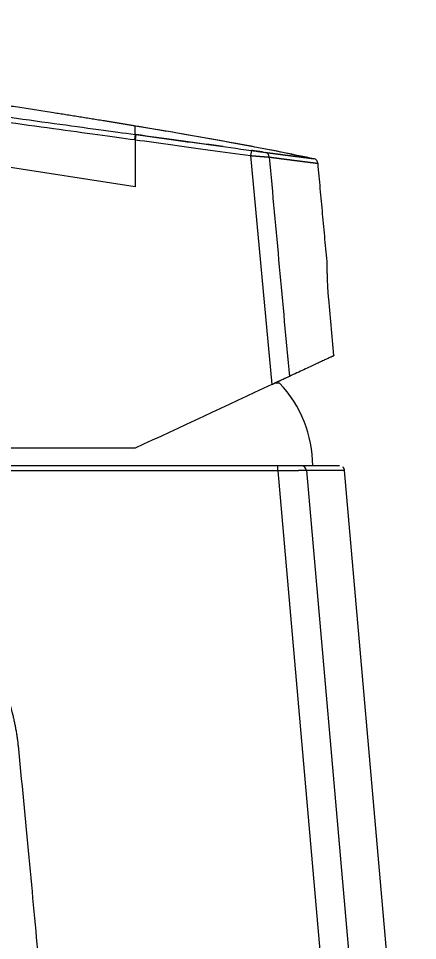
# Model space of a CAD drawing. Header units: millimetres. Extents: x 12315 to 13156, y -3112 to -2518.
# Drawn here: x 12892.3 to 12930.9, y -2818.1 to -2728.7 of the extents above; entities that cross this region are included whole.
import ezdxf

# ---------------------------------------------------------------- set-up
doc = ezdxf.new("R2010")
doc.units = ezdxf.units.MM
doc.layers.add('DIM_', color=5, linetype='Continuous', lineweight=9)
doc.styles.get("Standard").update_dxf_attribs({"font": 'arial.ttf'})
doc.dimstyles.new('사본(2) STANDARD', dxfattribs={"dimscale": 0, "dimtxt": 4, "dimasz": 4, "dimexe": 1.25, "dimexo": 0.625, "dimgap": 1.5, "dimtad": 3, "dimtih": 1, "dimtoh": 1, "dimdec": 1, "dimzin": 9, "dimdsep": 46, "dimtxsty": 'Standard', "dimcen": 2.5, "dimclrd": 5, "dimclre": 5, "dimclrt": 5, "dimadec": 0, "dimazin": 0, "dimtfac": 1, "dimtdec": 1, "dimtmove": 0, "dimatfit": 3, "dimfxl": 1.25, "dimtfill": 1, "dimtolj": 1, "dimtzin": 0, "dimarcsym": 0})

# ---------------------------------------------------------------- blocks, each defined once
blk = doc.blocks.new('*D9')
at = {"layer": 'Defpoints', "color": 0, "transparency": 16777216}
for p in [(12781.681, -2790.268), (12914.069, -2861.378), (12914.069, -2871.247)]:
    blk.add_point(p, dxfattribs=at)
at = {"layer": 'DIM_', "color": 5, "lineweight": -2, "transparency": 16777216}
for p, q in [((12781.681, -2790.893), (12781.681, -2872.497)), ((12914.069, -2862.003), (12914.069, -2872.497)), ((12785.681, -2871.247), (12839.823, -2871.247)), ((12910.069, -2871.247), (12855.928, -2871.247))]:
    blk.add_line(p, q, dxfattribs=at)
at = {"layer": 'DIM_', "color": 5, "transparency": 16777216}
for points in [[(12785.681, -2870.58), (12785.681, -2871.913), (12781.681, -2871.247)], [(12910.069, -2870.58), (12910.069, -2871.913), (12914.069, -2871.247)]]:
    blk.add_solid(points, dxfattribs=at)
at = {"layer": 'DIM_', "color": 5, "transparency": 16777216, "insert": (12847.875, -2871.247), "char_height": 4, "attachment_point": 5, "bg_fill": 3, "box_fill_scale": 1.1, "bg_fill_color": 256, "bg_fill_true_color": 13158600, "bg_fill_transparency": 0}
blk.add_mtext('\\A1;132.4', dxfattribs=at)
blk = doc.blocks.new('*D11')
at = {"layer": 'Defpoints', "color": 0, "transparency": 16777216}
for p in [(12784.028, -2776.959), (12914.069, -2820.022), (12821.802, -2828.851), (12762.855, -2897.035), (12914.069, -2902.735)]:
    blk.add_point(p, dxfattribs=at)
at = {"layer": 'DIM_', "color": 5, "lineweight": -2, "transparency": 16777216}
for start, end in [(260.288367, 264.621022), (265.378759, 269.711633)]:
    blk.add_arc((12914.069, -2039.462), 794.763, start, end, dxfattribs=at)
at = {"layer": 'DIM_', "color": 5, "transparency": 16777216}
for points in [[(12779.886, -2823.492), (12780.115, -2822.178), (12776.06, -2822.15)], [(12910.07, -2833.548), (12910.067, -2834.881), (12914.069, -2834.225)]]:
    blk.add_solid(points, dxfattribs=at)
at = {"layer": 'DIM_', "color": 5, "transparency": 16777216, "insert": (12844.801, -2831.2), "char_height": 4, "attachment_point": 5, "bg_fill": 3, "box_fill_scale": 1.1, "bg_fill_color": 256, "bg_fill_true_color": 13158600, "bg_fill_transparency": 0}
blk.add_mtext('\\A1;10°', dxfattribs=at)

msp = doc.modelspace()

# ---------------------------------------------------------------- linework, layer by layer
at = {"linetype": 'Continuous', "lineweight": 18}
for p, q in [((12903.57, -2739.908), (12903.502, -2740.403)), ((12903.638, -2739.917), (12903.57, -2740.412)), ((12903.57, -2740.412), (12903.57, -2744.971)), ((12903.57, -2744.971), (12885.994, -2742.25)), ((12922.833, -2761.352), (12922.327, -2755.835)), ((12917.57, -2764.035), (12917.095, -2764.035)), ((12903.57, -2770.335), (12889.773, -2770.335)), ((12917.402, -2772.035), (12772.14, -2772.035)), ((12930.925, -2853.249), (12923.86, -2772.491))]:
    msp.add_line(p, q, dxfattribs=at)
at = {"linetype": 'Continuous', "lineweight": 13}
for p, q in [((12914.832, -2741.457), (12914.764, -2741.952)), ((12914.764, -2741.952), (12916.801, -2764.165)), ((12917.402, -2772.535), (12772.14, -2772.535)), ((12917.402, -2772.535), (12917.402, -2772.035)), ((12917.402, -2772.535), (12927.857, -2892.035)), ((12920.167, -2772.495), (12930.625, -2892.035))]:
    msp.add_line(p, q, dxfattribs=at)
at = {"linetype": 'Continuous', "lineweight": 18}
msp.add_arc((12909.17, -2772.035), 11.6, 0, 43.60282, dxfattribs=at)
at = {"linetype": 'Continuous', "lineweight": 13}
for centre, major_axis, ratio, start_param, end_param in [((12916.117, -2742.137), (0.066, 0.496), 0.882742, 4.910032, 6.272412), ((12919.709, -2772.535), (0, -0.5), 0.918677, 1.650998, 3.141593)]:
    msp.add_ellipse(centre, major_axis=major_axis, ratio=ratio, start_param=start_param, end_param=end_param, dxfattribs=at)
at = {"linetype": 'Continuous', "lineweight": 18}
for points, degree, knots in [([(12830.767, -2728.654), (12831.027, -2728.685), (12831.549, -2728.747), (12832.41, -2728.85), (12833.685, -2729.004), (12835.789, -2729.262), (12839.349, -2729.708), (12843.739, -2730.275), (12848.82, -2730.954), (12855.407, -2731.859), (12862.911, -2732.918), (12870.252, -2733.975), (12880.04, -2735.4), (12888.593, -2736.672), (12895.314, -2737.709), (12900.305, -2738.51), (12903.57, -2739.052)], 5, [0, 0, 0, 0, 0, 0, 0.023334, 0.046668, 0.07646, 0.106252, 0.165835, 0.285001, 0.344584, 0.404168, 0.523334, 0.642501, 0.761667, 1, 1, 1, 1, 1, 1]), ([(12920.891, -2742.265), (12918.988, -2741.867), (12915.139, -2741.097), (12909.36, -2740.064), (12905.49, -2739.404), (12903.57, -2739.089)], 3, [0, 0, 0, 0, 0.331195, 0.668608, 1, 1, 1, 1]), ([(12912.086, -2741.078), (12911.788, -2741.037), (12910.283, -2740.83), (12907.625, -2740.466), (12904.992, -2740.104), (12903.638, -2739.917)], 3, [0, 0, 0, 0, 0.109664, 0.554832, 1, 1, 1, 1]), ([(12915.901, -2741.603), (12915.864, -2741.598), (12915.751, -2741.583), (12915.54, -2741.554), (12915.228, -2741.511), (12914.972, -2741.476), (12914.832, -2741.457)], 3, [0, 0, 0, 0, 0.142819, 0.428546, 0.714273, 1, 1, 1, 1]), ([(12921.269, -2742.749), (12921.269, -2742.691), (12921.252, -2742.58), (12921.168, -2742.425), (12921.035, -2742.309), (12920.93, -2742.267), (12920.874, -2742.255)], 3, [0, 0, 0, 0, 0.242271, 0.499653, 0.757224, 1, 1, 1, 1]), ([(12921.267, -2742.698), (12921.267, -2742.698), (12921.27, -2742.698), (12921.273, -2742.699), (12921.278, -2742.699), (12921.281, -2742.7), (12921.284, -2742.7), (12921.285, -2742.7), (12921.286, -2742.7), (12921.286, -2742.7)], 3, [0, 0, 0, 0, 0.009642, 0.180788, 0.349501, 0.515778, 0.679621, 0.841028, 1, 1, 1, 1]), ([(12922.327, -2755.835), (12922.317, -2755.724), (12922.307, -2755.615), (12922.29, -2755.398), (12922.273, -2755.183), (12922.258, -2754.97), (12922.25, -2754.839), (12922.248, -2754.813), (12922.245, -2754.76), (12922.244, -2754.734), (12922.239, -2754.656), (12922.236, -2754.605), (12922.228, -2754.453), (12922.218, -2754.255), (12922.21, -2754.068), (12922.205, -2753.931), (12922.203, -2753.864), (12922.201, -2753.798), (12922.199, -2753.754), (12922.198, -2753.733), (12922.195, -2753.626), (12922.191, -2753.463), (12922.187, -2753.243), (12922.185, -2753.112), (12922.184, -2753.02), (12922.184, -2752.991), (12922.183, -2752.934), (12922.183, -2752.907), (12922.183, -2752.829), (12922.182, -2752.736), (12922.182, -2752.662), (12922.182, -2752.614), (12922.183, -2752.599), (12922.183, -2752.572), (12922.183, -2752.56), (12922.183, -2752.528), (12922.183, -2752.496), (12922.183, -2752.485), (12922.183, -2752.485), (12922.183, -2752.485), (12922.183, -2752.485)], 3, [0, 0, 0, 0, 0.062453, 0.062453, 0.124907, 0.18736, 0.18736, 0.202973, 0.202973, 0.218586, 0.218586, 0.249813, 0.249813, 0.312266, 0.37472, 0.37472, 0.405946, 0.42156, 0.42156, 0.437173, 0.437173, 0.499626, 0.56208, 0.624533, 0.624533, 0.655759, 0.655759, 0.686986, 0.686986, 0.749439, 0.811893, 0.811893, 0.843119, 0.843119, 0.874346, 0.874346, 0.936799, 0.999253, 0.999253, 1, 1, 1, 1]), ([(12918.51, -2763.368), (12918.468, -2763.387), (12918.421, -2763.409), (12918.318, -2763.458), (12918.262, -2763.484), (12918.186, -2763.519), (12918.17, -2763.527), (12918.138, -2763.541), (12918.122, -2763.549), (12918.073, -2763.572), (12918.04, -2763.587), (12917.937, -2763.635), (12917.865, -2763.669), (12917.753, -2763.721), (12917.715, -2763.739), (12917.656, -2763.766), (12917.637, -2763.775), (12917.597, -2763.794), (12917.577, -2763.803), (12917.477, -2763.85), (12917.395, -2763.888), (12917.229, -2763.965), (12917.145, -2764.004), (12917.038, -2764.054), (12917.017, -2764.064), (12916.974, -2764.084), (12916.952, -2764.094), (12916.887, -2764.125), (12916.844, -2764.145), (12916.801, -2764.165)], 3, [0, 0, 0, 0, 0.125, 0.125, 0.25, 0.25, 0.28125, 0.28125, 0.3125, 0.3125, 0.375, 0.375, 0.5, 0.5, 0.5625, 0.5625, 0.59375, 0.59375, 0.625, 0.625, 0.75, 0.75, 0.875, 0.875, 0.90625, 0.90625, 0.9375, 0.9375, 1, 1, 1, 1]), ([(12917.442, -2763.866), (12917.426, -2763.873), (12917.409, -2763.882), (12917.37, -2763.9), (12917.349, -2763.91), (12917.314, -2763.926), (12917.302, -2763.931), (12917.278, -2763.943), (12917.265, -2763.948), (12917.227, -2763.966), (12917.2, -2763.979), (12917.158, -2763.999), (12917.144, -2764.005), (12917.114, -2764.019), (12917.099, -2764.026), (12917.083, -2764.033), (12917.082, -2764.034), (12917.081, -2764.034)], 3, [0, 0, 0, 0, 0.198689, 0.198689, 0.397377, 0.397377, 0.496722, 0.496722, 0.596066, 0.596066, 0.794755, 0.794755, 0.894099, 0.894099, 0.993443, 0.993443, 1, 1, 1, 1]), ([(12923.362, -2772.035), (12923.362, -2772.035), (12923.341, -2772.035), (12923.177, -2772.035), (12922.758, -2772.035), (12922.11, -2772.035), (12921.166, -2772.035), (12920.249, -2772.035), (12919.709, -2772.035)], 3, [0, 0, 0, 0, 0.073054, 0.258443, 0.443833, 0.629222, 0.814611, 1, 1, 1, 1]), ([(12885.843, -2814.565), (12886.213, -2818.184), (12886.934, -2825.219), (12887.986, -2835.501), (12888.989, -2845.292), (12889.955, -2854.734), (12890.903, -2863.989), (12891.848, -2873.219), (12892.805, -2882.566), (12893.448, -2888.852), (12893.774, -2892.035)], 3, [0, 0, 0, 0, 0.140136, 0.272411, 0.398168, 0.519317, 0.638052, 0.756565, 0.876766, 1, 1, 1, 1])]:
    msp.add_open_spline(points, degree=degree, knots=knots, dxfattribs=at)
for points, degree in [([(12829.547, -2729.794), (12830.701, -2729.95), (12832.882, -2730.245), (12835.807, -2730.64), (12838.474, -2730.999), (12841.016, -2731.342), (12843.554, -2731.685), (12846.188, -2732.04), (12849.003, -2732.421), (12851.932, -2732.818), (12854.943, -2733.226), (12858.173, -2733.666), (12861.692, -2734.146), (12865.509, -2734.669), (12869.653, -2735.238), (12874.243, -2735.869), (12879.471, -2736.589), (12885.414, -2737.408), (12890.882, -2738.16), (12895.826, -2738.841), (12900.14, -2739.435), (12902.507, -2739.761), (12903.57, -2739.908)], 3), ([(12903.57, -2739.052), (12910.108, -2740.139), (12916.041, -2741.216), (12920.893, -2742.257)], 3), ([(12903.638, -2739.917), (12904.852, -2740.084), (12907.298, -2740.421), (12910.85, -2740.908), (12913.481, -2741.27), (12914.832, -2741.457)], 3), ([(12914.832, -2741.457), (12914.948, -2741.473), (12915.168, -2741.503), (12915.455, -2741.542), (12915.718, -2741.578), (12915.97, -2741.613), (12916.123, -2741.633), (12916.188, -2741.642)], 3), ([(12922.187, -2752.527), (12921.286, -2742.7)], 1), ([(12922.833, -2761.352), (12922.152, -2761.67), (12918.51, -2763.368)], 2), ([(12916.801, -2764.165), (12912.391, -2766.222), (12907.98, -2768.278), (12903.57, -2770.335)], 3), ([(12919.709, -2772.035), (12919.616, -2772.035), (12919.386, -2772.035), (12918.954, -2772.035), (12918.5, -2772.035), (12918.011, -2772.035), (12917.614, -2772.035), (12917.402, -2772.035)], 3), ([(12923.861, -2772.499), (12923.844, -2772.303), (12923.701, -2772.167)], 2)]:
    msp.add_open_spline(points, degree=degree, dxfattribs=at)
at = {"linetype": 'Continuous', "lineweight": 13}
for points in [[(12829.48, -2730.287), (12830.627, -2730.442), (12832.818, -2730.738), (12835.74, -2731.132), (12838.408, -2731.491), (12840.95, -2731.834), (12843.488, -2732.176), (12846.122, -2732.531), (12848.936, -2732.911), (12851.865, -2733.307), (12854.876, -2733.715), (12858.106, -2734.155), (12861.625, -2734.636), (12865.441, -2735.159), (12869.586, -2735.729), (12874.175, -2736.361), (12879.403, -2737.081), (12885.346, -2737.901), (12890.814, -2738.654), (12895.758, -2739.336), (12900.072, -2739.93), (12902.438, -2740.256), (12903.502, -2740.403)], [(12903.502, -2740.403), (12903.525, -2740.406), (12903.547, -2740.409), (12903.57, -2740.412)], [(12903.57, -2739.908), (12903.593, -2739.911), (12903.616, -2739.914), (12903.638, -2739.917)], [(12903.57, -2740.412), (12904.784, -2740.579), (12907.23, -2740.916), (12910.782, -2741.403), (12913.412, -2741.765), (12914.764, -2741.952)], [(12916.559, -2742.096), (12917.21, -2749.187), (12917.86, -2756.277), (12918.51, -2763.368)], [(12923.86, -2772.491), (12923.861, -2772.491), (12922.63, -2772.493), (12920.167, -2772.495)], [(12892.276, -2799.502), (12892.649, -2803.391), (12893.359, -2810.856), (12894.305, -2820.987), (12895.168, -2830.422), (12895.972, -2839.37), (12896.758, -2848.237), (12897.499, -2856.697), (12898.159, -2864.287), (12898.743, -2871.026), (12899.267, -2877.077), (12899.736, -2882.505), (12900.158, -2887.392), (12900.427, -2890.521), (12900.558, -2892.035)]]:
    msp.add_open_spline(points, degree=3, dxfattribs=at)
for points, degree, knots in [([(12903.57, -2739.908), (12903.57, -2739.842), (12903.57, -2739.734), (12903.57, -2739.58), (12903.57, -2739.329), (12903.57, -2739.156), (12903.57, -2739.103), (12903.57, -2739.089)], 5, [0, 0, 0, 0, 0, 0, 0.557056, 0.850461, 1, 1, 1, 1, 1, 1]), ([(12914.764, -2741.952), (12914.771, -2741.953), (12914.785, -2741.954), (12914.807, -2741.956), (12914.829, -2741.957), (12914.85, -2741.959), (12914.871, -2741.961), (12914.892, -2741.963), (12914.913, -2741.964), (12914.934, -2741.966), (12914.955, -2741.968), (12914.975, -2741.969), (12914.996, -2741.971), (12915.016, -2741.973), (12915.036, -2741.974), (12915.056, -2741.976), (12915.076, -2741.978), (12915.095, -2741.979), (12915.115, -2741.981), (12915.134, -2741.982), (12915.153, -2741.984), (12915.172, -2741.985), (12915.19, -2741.987), (12915.209, -2741.988), (12915.227, -2741.99), (12915.246, -2741.991), (12915.264, -2741.993), (12915.282, -2741.994), (12915.299, -2741.996), (12915.317, -2741.997), (12915.334, -2741.998), (12915.351, -2742), (12915.368, -2742.001), (12915.385, -2742.003), (12915.402, -2742.004), (12915.418, -2742.005), (12915.435, -2742.007), (12915.451, -2742.008), (12915.467, -2742.009), (12915.483, -2742.01), (12915.498, -2742.012), (12915.514, -2742.013), (12915.529, -2742.014), (12915.544, -2742.015), (12915.559, -2742.017), (12915.574, -2742.018), (12915.588, -2742.019), (12915.603, -2742.02), (12915.617, -2742.021), (12915.631, -2742.022), (12915.645, -2742.023), (12915.659, -2742.025), (12915.672, -2742.026), (12915.686, -2742.027), (12915.699, -2742.028), (12915.712, -2742.029), (12915.725, -2742.03), (12915.737, -2742.031), (12915.75, -2742.032), (12915.774, -2742.034), (12915.808, -2742.037), (12915.853, -2742.04), (12915.897, -2742.044), (12915.94, -2742.047), (12915.981, -2742.05), (12916.022, -2742.054), (12916.061, -2742.057), (12916.1, -2742.06), (12916.137, -2742.063), (12916.173, -2742.066), (12916.208, -2742.069), (12916.241, -2742.071), (12916.274, -2742.074), (12916.305, -2742.076), (12916.336, -2742.079), (12916.365, -2742.081), (12916.393, -2742.083), (12916.42, -2742.085), (12916.446, -2742.087), (12916.471, -2742.089), (12916.495, -2742.091), (12916.517, -2742.093), (12916.539, -2742.095), (12916.553, -2742.096), (12916.559, -2742.096)], 3, [0, 0, 0, 0, 0.009911, 0.019763, 0.029557, 0.03929, 0.048965, 0.05858, 0.068135, 0.07763, 0.087064, 0.096439, 0.105753, 0.115006, 0.124199, 0.133331, 0.142402, 0.151411, 0.160359, 0.169246, 0.178072, 0.186836, 0.195538, 0.204178, 0.212757, 0.221274, 0.229729, 0.238123, 0.246455, 0.254726, 0.262935, 0.271083, 0.279169, 0.287194, 0.295158, 0.303061, 0.310902, 0.318682, 0.326401, 0.334059, 0.341656, 0.349192, 0.356666, 0.36408, 0.371433, 0.378725, 0.385956, 0.393126, 0.400235, 0.407283, 0.41427, 0.421197, 0.428062, 0.434866, 0.44161, 0.448292, 0.454913, 0.461473, 0.467973, 0.474411, 0.498536, 0.522467, 0.546203, 0.569745, 0.593091, 0.616244, 0.639203, 0.661969, 0.684544, 0.706928, 0.729121, 0.751125, 0.772942, 0.79457, 0.816008, 0.837252, 0.858302, 0.879153, 0.899804, 0.920254, 0.940499, 0.96054, 0.980374, 1, 1, 1, 1]), ([(12916.188, -2741.642), (12916.204, -2741.644), (12916.236, -2741.648), (12916.284, -2741.655), (12916.333, -2741.661), (12916.381, -2741.667), (12916.429, -2741.674), (12916.477, -2741.68), (12916.525, -2741.686), (12916.573, -2741.693), (12916.621, -2741.699), (12916.669, -2741.706), (12916.717, -2741.712), (12916.765, -2741.718), (12916.813, -2741.725), (12916.861, -2741.731), (12916.909, -2741.737), (12916.956, -2741.744), (12917.004, -2741.75), (12917.052, -2741.756), (12917.099, -2741.762), (12917.147, -2741.769), (12917.194, -2741.775), (12917.241, -2741.781), (12917.288, -2741.787), (12917.335, -2741.794), (12917.382, -2741.8), (12917.429, -2741.806), (12917.476, -2741.812), (12917.523, -2741.818), (12917.569, -2741.825), (12917.616, -2741.831), (12917.662, -2741.837), (12917.709, -2741.843), (12917.755, -2741.849), (12917.801, -2741.855), (12917.846, -2741.861), (12917.892, -2741.867), (12917.938, -2741.873), (12917.983, -2741.879), (12918.028, -2741.885), (12918.074, -2741.891), (12918.119, -2741.897), (12918.163, -2741.903), (12918.208, -2741.909), (12918.252, -2741.914), (12918.297, -2741.92), (12918.341, -2741.926), (12918.385, -2741.932), (12918.428, -2741.938), (12918.472, -2741.943), (12918.515, -2741.949), (12918.558, -2741.955), (12918.601, -2741.96), (12918.644, -2741.966), (12918.686, -2741.971), (12918.729, -2741.977), (12918.771, -2741.982), (12918.813, -2741.988), (12918.854, -2741.993), (12918.895, -2741.999), (12918.936, -2742.004), (12918.977, -2742.01), (12919.018, -2742.015), (12919.058, -2742.02), (12919.098, -2742.025), (12919.138, -2742.03), (12919.338, -2742.057), (12919.673, -2742.1), (12920.08, -2742.153), (12920.407, -2742.195), (12920.581, -2742.217), (12920.663, -2742.228), (12920.685, -2742.231), (12920.706, -2742.233), (12920.725, -2742.236), (12920.744, -2742.238), (12920.761, -2742.24), (12920.778, -2742.242), (12920.791, -2742.244), (12920.799, -2742.245), (12920.802, -2742.246)], 3, [0, 0, 0, 0, 0.006437, 0.012898, 0.019384, 0.025893, 0.032427, 0.038985, 0.045567, 0.052174, 0.058804, 0.065459, 0.072138, 0.078841, 0.085568, 0.092319, 0.099095, 0.105894, 0.112718, 0.119566, 0.126438, 0.133335, 0.140255, 0.147199, 0.154168, 0.161161, 0.168178, 0.175218, 0.182284, 0.189373, 0.196486, 0.203623, 0.210785, 0.217971, 0.22518, 0.232414, 0.239672, 0.246954, 0.25426, 0.261591, 0.268945, 0.276323, 0.283726, 0.291153, 0.298603, 0.306078, 0.313577, 0.3211, 0.328647, 0.336219, 0.343814, 0.351434, 0.359077, 0.366745, 0.374437, 0.382153, 0.389893, 0.397657, 0.405446, 0.413258, 0.421095, 0.428956, 0.436841, 0.44475, 0.452683, 0.460641, 0.468622, 0.476628, 0.582871, 0.68832, 0.792987, 0.896882, 0.908938, 0.920954, 0.932928, 0.944861, 0.956753, 0.968605, 0.980415, 0.992184, 1, 1, 1, 1]), ([(12916.559, -2742.096), (12916.575, -2742.098), (12916.607, -2742.103), (12916.655, -2742.109), (12916.703, -2742.115), (12916.75, -2742.121), (12916.797, -2742.127), (12916.844, -2742.133), (12916.891, -2742.139), (12916.937, -2742.145), (12916.984, -2742.152), (12917.03, -2742.158), (12917.076, -2742.163), (12917.122, -2742.169), (12917.167, -2742.175), (12917.213, -2742.181), (12917.258, -2742.187), (12917.303, -2742.193), (12917.348, -2742.199), (12917.392, -2742.205), (12917.437, -2742.21), (12917.481, -2742.216), (12917.525, -2742.222), (12917.568, -2742.227), (12917.612, -2742.233), (12917.655, -2742.239), (12917.698, -2742.244), (12917.741, -2742.25), (12917.784, -2742.255), (12917.827, -2742.261), (12917.869, -2742.266), (12917.911, -2742.272), (12917.953, -2742.277), (12917.994, -2742.283), (12918.036, -2742.288), (12918.077, -2742.293), (12918.118, -2742.299), (12918.159, -2742.304), (12918.199, -2742.309), (12918.239, -2742.314), (12918.279, -2742.319), (12918.319, -2742.325), (12918.359, -2742.33), (12918.398, -2742.335), (12918.437, -2742.34), (12918.476, -2742.345), (12918.515, -2742.35), (12918.554, -2742.355), (12918.592, -2742.36), (12918.63, -2742.365), (12918.668, -2742.369), (12918.705, -2742.374), (12918.743, -2742.379), (12918.78, -2742.384), (12918.817, -2742.389), (12918.853, -2742.393), (12918.89, -2742.398), (12918.926, -2742.403), (12918.962, -2742.407), (12918.997, -2742.412), (12919.033, -2742.416), (12919.068, -2742.421), (12919.103, -2742.425), (12919.137, -2742.43), (12919.172, -2742.434), (12919.206, -2742.439), (12919.24, -2742.443), (12919.274, -2742.447), (12919.307, -2742.451), (12919.34, -2742.456), (12919.373, -2742.46), (12919.406, -2742.464), (12919.438, -2742.468), (12919.471, -2742.472), (12919.502, -2742.476), (12919.534, -2742.48), (12919.585, -2742.487), (12919.655, -2742.496), (12919.742, -2742.507), (12919.826, -2742.518), (12919.907, -2742.528), (12919.985, -2742.538), (12920.061, -2742.547), (12920.133, -2742.557), (12920.203, -2742.565), (12920.27, -2742.574), (12920.335, -2742.582), (12920.396, -2742.59), (12920.456, -2742.597), (12920.512, -2742.604), (12920.567, -2742.611), (12920.619, -2742.618), (12920.668, -2742.624), (12920.715, -2742.63), (12920.76, -2742.636), (12920.803, -2742.641), (12920.843, -2742.646), (12920.882, -2742.651), (12920.918, -2742.655), (12920.952, -2742.659), (12920.984, -2742.663), (12921.014, -2742.667), (12921.043, -2742.671), (12921.069, -2742.674), (12921.094, -2742.677), (12921.117, -2742.68), (12921.138, -2742.682), (12921.158, -2742.685), (12921.176, -2742.687), (12921.192, -2742.689), (12921.207, -2742.691), (12921.221, -2742.693), (12921.233, -2742.694), (12921.243, -2742.695), (12921.253, -2742.696), (12921.261, -2742.697), (12921.265, -2742.698), (12921.267, -2742.698)], 3, [0, 0, 0, 0, 0.005853, 0.011705, 0.017558, 0.023411, 0.029264, 0.035117, 0.040971, 0.046824, 0.052678, 0.058531, 0.064385, 0.070239, 0.076093, 0.081948, 0.087802, 0.093656, 0.099511, 0.105366, 0.11122, 0.117075, 0.12293, 0.128786, 0.134641, 0.140496, 0.146352, 0.152208, 0.158063, 0.163919, 0.169775, 0.175632, 0.181488, 0.187344, 0.193201, 0.199058, 0.204914, 0.210771, 0.216628, 0.222486, 0.228343, 0.2342, 0.240058, 0.245916, 0.251773, 0.257631, 0.263489, 0.269348, 0.275206, 0.281064, 0.286923, 0.292782, 0.29864, 0.304499, 0.310358, 0.316217, 0.322077, 0.327936, 0.333796, 0.339655, 0.345515, 0.351375, 0.357235, 0.363095, 0.368955, 0.374816, 0.380676, 0.386537, 0.392397, 0.398258, 0.404119, 0.40998, 0.415842, 0.421703, 0.427564, 0.433426, 0.439287, 0.456322, 0.473203, 0.489931, 0.506505, 0.522925, 0.539192, 0.555305, 0.571265, 0.587071, 0.602723, 0.618221, 0.633565, 0.648756, 0.663793, 0.678675, 0.693404, 0.707978, 0.722399, 0.736665, 0.750777, 0.764736, 0.778539, 0.792189, 0.805684, 0.819025, 0.832212, 0.845245, 0.858123, 0.870847, 0.883416, 0.895831, 0.908091, 0.920197, 0.932148, 0.943945, 0.955588, 0.967076, 0.978409, 0.989588, 1, 1, 1, 1]), ([(12920.167, -2772.495), (12920.163, -2772.495), (12920.156, -2772.495), (12920.146, -2772.495), (12920.136, -2772.495), (12920.125, -2772.495), (12920.114, -2772.495), (12920.102, -2772.496), (12920.091, -2772.496), (12920.079, -2772.496), (12920.067, -2772.496), (12920.055, -2772.496), (12920.043, -2772.496), (12920.03, -2772.497), (12920.017, -2772.497), (12920.004, -2772.497), (12919.991, -2772.497), (12919.977, -2772.497), (12919.963, -2772.497), (12919.949, -2772.498), (12919.935, -2772.498), (12919.92, -2772.498), (12919.905, -2772.498), (12919.89, -2772.498), (12919.875, -2772.499), (12919.86, -2772.499), (12919.844, -2772.499), (12919.828, -2772.499), (12919.812, -2772.5), (12919.795, -2772.5), (12919.778, -2772.5), (12919.761, -2772.5), (12919.744, -2772.501), (12919.727, -2772.501), (12919.709, -2772.501), (12919.691, -2772.501), (12919.673, -2772.502), (12919.654, -2772.502), (12919.636, -2772.502), (12919.617, -2772.502), (12919.597, -2772.503), (12919.578, -2772.503), (12919.558, -2772.503), (12919.538, -2772.504), (12919.518, -2772.504), (12919.498, -2772.504), (12919.477, -2772.504), (12919.456, -2772.505), (12919.435, -2772.505), (12919.414, -2772.505), (12919.392, -2772.506), (12919.37, -2772.506), (12919.348, -2772.506), (12919.326, -2772.507), (12919.303, -2772.507), (12919.28, -2772.507), (12919.257, -2772.508), (12919.234, -2772.508), (12919.211, -2772.508), (12919.187, -2772.509), (12919.163, -2772.509), (12919.139, -2772.509), (12919.114, -2772.51), (12919.089, -2772.51), (12919.065, -2772.511), (12919.039, -2772.511), (12919.014, -2772.511), (12918.989, -2772.512), (12918.964, -2772.512), (12918.939, -2772.512), (12918.914, -2772.513), (12918.887, -2772.513), (12918.86, -2772.513), (12918.832, -2772.514), (12918.803, -2772.514), (12918.774, -2772.515), (12918.744, -2772.515), (12918.712, -2772.515), (12918.681, -2772.516), (12918.648, -2772.516), (12918.615, -2772.517), (12918.58, -2772.517), (12918.545, -2772.518), (12918.509, -2772.518), (12918.473, -2772.519), (12918.435, -2772.519), (12918.397, -2772.52), (12918.357, -2772.52), (12918.317, -2772.521), (12918.277, -2772.522), (12918.235, -2772.522), (12918.192, -2772.523), (12918.149, -2772.524), (12918.105, -2772.524), (12918.06, -2772.525), (12918.014, -2772.526), (12917.967, -2772.526), (12917.92, -2772.527), (12917.871, -2772.528), (12917.822, -2772.528), (12917.772, -2772.529), (12917.722, -2772.53), (12917.67, -2772.531), (12917.618, -2772.531), (12917.565, -2772.532), (12917.511, -2772.533), (12917.457, -2772.534), (12917.42, -2772.534), (12917.402, -2772.535)], 3, [0, 0, 0, 0, 0.007239, 0.014499, 0.021781, 0.029083, 0.036406, 0.043751, 0.051117, 0.058503, 0.065911, 0.07334, 0.08079, 0.088262, 0.095754, 0.103267, 0.110802, 0.118358, 0.125935, 0.133533, 0.141152, 0.148792, 0.156453, 0.164136, 0.171839, 0.179564, 0.18731, 0.195077, 0.202866, 0.210675, 0.218506, 0.226357, 0.23423, 0.242124, 0.250039, 0.257976, 0.265933, 0.273912, 0.281912, 0.289933, 0.297975, 0.306039, 0.314123, 0.322229, 0.330356, 0.338504, 0.346673, 0.354864, 0.363075, 0.371308, 0.379562, 0.387838, 0.396134, 0.404452, 0.41279, 0.421151, 0.429532, 0.437934, 0.446358, 0.454803, 0.463269, 0.471756, 0.480265, 0.488794, 0.497345, 0.505917, 0.514511, 0.523125, 0.531231, 0.539532, 0.548028, 0.556721, 0.565609, 0.574693, 0.583972, 0.593447, 0.603118, 0.612985, 0.623047, 0.633306, 0.643759, 0.654409, 0.665254, 0.676295, 0.687532, 0.698965, 0.710593, 0.722417, 0.734436, 0.746652, 0.759063, 0.77167, 0.784473, 0.797471, 0.810665, 0.824055, 0.83764, 0.851422, 0.865399, 0.879571, 0.89394, 0.908504, 0.923264, 0.93822, 0.953371, 0.968718, 0.984261, 1, 1, 1, 1]), ([(12875.348, -2782.399), (12876.389, -2782.445), (12877.395, -2782.605), (12878.261, -2782.744), (12879.106, -2782.967), (12879.96, -2783.191), (12880.789, -2783.502), (12881.439, -2783.746), (12882.675, -2784.327), (12883.285, -2784.677), (12884.259, -2785.235), (12885.128, -2785.896), (12885.922, -2786.499), (12886.656, -2787.207), (12887.928, -2788.435), (12888.936, -2789.905), (12889.774, -2791.128), (12890.414, -2792.493), (12890.95, -2793.639), (12891.343, -2794.872), (12892.042, -2797.066), (12892.276, -2799.502)], 2, [0, 0, 0, 0.071429, 0.071429, 0.125, 0.125, 0.175, 0.175, 0.2125, 0.25, 0.25, 0.3125, 0.3125, 0.375, 0.375, 0.5, 0.5, 0.625, 0.625, 0.75, 0.75, 1, 1, 1]), ([(12889.716, -2799.747), (12890.055, -2803.527), (12890.703, -2810.748), (12891.635, -2821.165), (12892.494, -2830.846), (12893.306, -2840.06), (12894.081, -2848.895), (12894.808, -2857.228), (12895.471, -2864.847), (12896.064, -2871.671), (12896.593, -2877.768), (12897.07, -2883.258), (12897.476, -2887.945), (12897.725, -2890.816), (12897.831, -2892.035)], 3, [0, 0, 0, 0, 0.12288, 0.234799, 0.338711, 0.437671, 0.534331, 0.625928, 0.70853, 0.781974, 0.847705, 0.906676, 0.960398, 1, 1, 1, 1])]:
    msp.add_open_spline(points, degree=degree, knots=knots, dxfattribs=at)

# ---------------------------------------------------------------- next in the draw order: dimensions: what is measured, and where the dimension line sits
at = {"layer": 'DIM_'}
dim = msp.add_linear_dim(base=(12914.069, -2871.247), p1=(12781.681, -2790.268), p2=(12914.069, -2861.378), dimstyle='사본(2) STANDARD', override={"dimscale": 1, "dimtad": 0}, dxfattribs=at)
dim.commit()
dim.dimension.update_dxf_attribs({"geometry": '*D9', "text_midpoint": (12847.875, -2871.247)})

# ---------------------------------------------------------------- next in the draw order: dimensions: what is measured, and where the dimension line sits
dim = msp.add_angular_dim_2l(base=(12821.802, -2828.851), line1=((12914.069, -2820.022), (12914.069, -2902.735)), line2=((12762.855, -2897.035), (12784.028, -2776.959)), dimstyle='사본(2) STANDARD', override={"dimscale": 1, "dimtad": 0}, dxfattribs=at)
dim.commit()
dim.dimension.update_dxf_attribs({"geometry": '*D11', "text_midpoint": (12844.801, -2831.2)})

doc.saveas('drawing.dxf')
